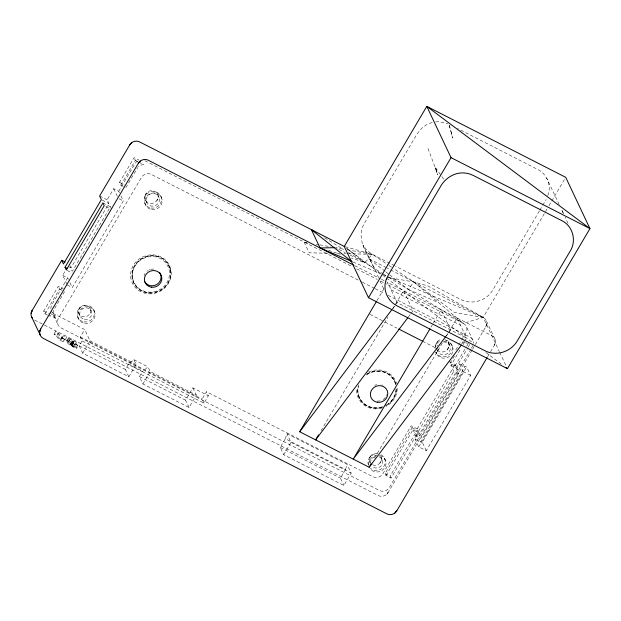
<?xml version="1.0" encoding="UTF-8"?>
<svg xmlns="http://www.w3.org/2000/svg" width="621" height="621" viewBox="0 0 621 621"><rect width="100%" height="100%" fill="white"/><g stroke="black" fill="none" stroke-linecap="round" stroke-linejoin="round"><path stroke-width="0.47" stroke-dasharray="3.1 2.33" d="M472.55 349.266L485.801 326.778L486.724 324.162A7.336 6.878 -25.3 0 0 483.177 317.385L427.714 285.839L413.718 281.911L386.968 277.323M490.536 351.75L494.456 345.09L495.379 342.474A7.336 6.878 -25.3 0 0 491.832 335.697L387.395 282.353M285.357 438.76L286.894 433.668L347.077 464.407L351.191 473.109L343.902 485.482L283.719 454.743L280.257 447.415L285.357 438.76L345.54 469.492L340.44 478.154L343.902 485.482M345.54 469.492L347.077 464.407M486.724 324.162L485.801 326.778L486.53 325.062M495.379 342.474L494.456 345.09L495.193 343.374M90.099 313.17L90.402 312.355A6.156 5.783 -25.3 0 0 80.21 307.147L78.797 309.367A6.156 5.783 -25.3 0 0 89.152 314.653L90.402 312.355M372.654 464.834A6.156 5.783 -25.3 0 0 379.943 463.041L381.193 460.743A6.156 5.783 -25.3 0 0 379.773 455.247M145.104 195.576L146.416 193.17A6.746 6.334 -25.3 0 1 154.87 191.369A6.746 6.334 -25.3 0 1 157.781 198.968L156.298 201.289A6.746 6.334 -25.3 0 1 148.163 202.749A6.746 6.334 -25.3 0 1 145.104 195.576L146.416 193.17L145.43 194.722M435.787 346.813A6.746 6.334 -25.3 0 1 435.989 344.15L437.3 341.736A6.746 6.334 -25.3 0 1 441.259 339.376M547.753 195.584C551.906 185.958 547.054 174.059 537.747 169.471L457.568 128.516M71.819 343.871L72.137 341.861L76.957 344.251L75.498 346.728C66.09 341.465 71.788 346.371 76.243 347.636L76.662 348.521L78.122 346.044L77.703 345.167L72.385 342.513L71.174 345.167L71.617 343.716M71.392 345.323L73.076 342.994L71.857 345.61L74.605 346.984L71.617 345.47L72.851 342.846M72.773 342.078L71.314 344.546L72.773 342.078L70.887 344.391L72.789 345.253M67.518 342.707L69.133 340.091L68.023 342.575L69.482 340.098L70.538 340.432L73.915 342.062L72.455 344.539C60.695 339.004 73.612 348.241 76.662 348.521M72.61 346.029L73.883 346.673L71.857 345.61L73.317 343.134L71.617 345.47M71.392 343.514L70.716 344.81L72.005 342.148L70.546 344.624L72.083 342.241L71.26 343.366M79.628 307.822L78.797 309.367L80.21 307.147M377.584 453.92A6.156 5.783 -25.3 0 0 371.001 455.535L369.588 457.755A6.156 5.783 -25.3 0 0 370.077 462.668M381.193 460.743L379.943 463.041L380.89 461.558M156.903 200.583L157.781 198.968L156.298 201.289M435.989 344.15L437.3 341.736L436.307 343.297M437.269 349.972A6.746 6.334 -25.3 0 0 447.182 349.864L448.657 347.543A6.746 6.334 -25.3 0 0 444.915 339.586M70.46 344.476L71.92 342M71.904 341.946L70.445 344.376L72.137 341.861M66.889 284.177L62.682 275.282L65.026 271.307M69.304 266.96L70.973 267.814L108.885 203.478L107.154 199.815L113.721 188.683L118.735 191.237L120.264 194.474M47.491 315.08L44.984 313.799L43.687 311.051L58.265 286.304L63.28 288.866M123.315 186.409L120.808 185.128L119.504 182.38L134.089 157.633L139.065 160.179M44.984 313.799L59.562 289.052L58.265 286.304M120.808 185.128L135.386 160.381L134.089 157.633M62.682 275.282L67.697 277.843L51.861 304.725A7.336 6.878 -25.3 0 0 50.938 309.149M118.735 191.237L134.974 163.68A7.336 6.878 -25.3 0 1 139.383 160.241M102.923 202.927L110.445 206.77L72.533 271.105L69.187 269.398M64.576 291.614L54.081 309.421A7.336 6.878 -25.3 0 0 56.705 318.814L50.441 315.608L49.998 316.361L49.028 314.296M125.822 187.689L137.194 168.384A7.336 6.878 -25.3 0 1 137.738 167.585M67.27 284.992L72.284 287.554L123.323 200.948L120.645 195.281M54.043 334.059L55.502 331.583L58.39 333.058L62.356 337.211L60.897 339.687L56.93 335.534L54.043 334.059L59.919 340.091L63.078 341.705L65.182 339.749L66.641 337.273L63.676 335.759L62.356 337.211M56.93 335.534L58.39 333.058M59.919 340.091L61.378 337.614L55.502 331.583M60.897 339.687L63.676 335.759M63.078 341.705L64.537 339.229L66.641 337.273M68.116 338.026L68.473 338.794L73.604 341.41L73.915 342.062L72.455 344.539L72.145 343.887L67.014 341.263L66.657 340.502L68.116 338.026L75.894 342L76.957 344.251M67.014 341.263L68.473 338.794M72.145 343.887L73.604 341.41M75.498 346.728L74.435 344.476L75.894 342M203.975 403.176L202.073 399.148L206.444 391.727L208.353 395.756L203.975 403.176L142.349 371.668L139.438 376.613L142.9 383.941L189.032 407.508L196.329 395.135L150.189 371.568L147.961 366.856L142.372 371.715L82.166 340.929L80.288 336.947L84.658 329.526L54.485 314.11A7.336 6.878 -25.3 0 1 51.838 311.68M76.243 347.636L77.703 345.167M128.857 376.768L125.388 369.441L128.625 364.046L133.919 359.683L136.146 364.395L128.857 376.768L82.717 353.202L79.255 345.874L82.166 340.929M82.717 353.202L90.006 340.828L84.658 329.526M142.9 383.941L150.189 371.568M189.032 407.508L185.57 400.18L192.89 387.853L208.353 395.756M283.719 454.743L291.008 442.369L286.894 433.668M376.924 300.673L384.236 288.268M386.673 284.139L387.644 282.485L397.176 302.629L466.635 338.111L464.881 340.432M321.026 430.695L387.978 317.075M392.845 308.808L403.565 290.612L413.097 310.764L410.76 313.853M430.951 327.197L432.899 323.89M433.38 323.06L441.182 309.825L450.706 329.976L446.041 336.163M374.564 458.034L442.975 341.946M446.383 336.155L457.103 317.96L466.635 338.111M449.061 361.445L455.131 364.55L457.498 369.557L419.586 433.893L417.219 428.886L411.149 425.781L382.862 473.784A7.336 6.878 -25.3 0 1 372.949 476.773L206.444 391.727M455.83 349.965L461.139 340.945M461.628 340.122L465.975 332.747A7.336 6.878 -25.3 0 0 463.351 323.355L413.718 281.911L393.776 268.637M539.354 211.039L492.763 290.1C486.491 300.843 472.247 305.074 461.038 299.648L395.515 266.184M539.835 210.216L542.265 206.094M542.746 205.272L546.146 199.512M412.08 427.753L417.095 430.314L418.018 432.27L391.028 478.077L386.014 475.515L385.09 473.559L412.08 427.753L411.149 425.781M454.401 355.934L449.992 363.417L455.007 365.979L455.93 367.935L467.691 347.985M461.745 343.46L462.73 341.798M386.014 475.515L413.004 429.709L418.018 432.27M413.004 429.709L415.853 435.725L420.867 438.286L458.772 373.951L453.757 371.389L450.916 365.373L460.712 348.746M463.165 344.585L464.632 342.093L463.708 340.137M417.219 428.886L455.131 364.55M547.047 209.005L483.177 317.385L463.351 323.355L386.751 284.232M549.011 205.667L565.226 178.157M391.028 478.077L390.104 476.121L417.095 430.314M455.007 365.979L466.27 346.86M466.767 346.021L468.723 342.699M415.853 435.725L453.757 371.389M468.18 347.147L469.647 344.655L465.471 342.52M458.772 373.951L456.443 369.014L459.486 363.852L465.005 366.669L466.666 366.957L470.656 375.402L426.285 450.691L418.764 446.848L415.123 439.14L418.531 433.349L419.586 433.893M470.99 348.979L389.359 487.516A7.336 6.878 -25.3 0 1 379.439 490.505L60.974 327.841A7.336 6.878 -25.3 0 1 58.351 318.457L141.464 177.412A7.336 6.878 -25.3 0 1 151.377 174.431L361.391 281.701M471.486 348.148L472.465 346.479A7.336 6.878 -25.3 0 0 472.892 345.641M472.061 350.104L388.109 492.562L386.239 494.689A7.336 6.878 -25.3 0 1 378.197 495.542L44.153 324.93M415.123 439.14L420.634 441.958L465.005 366.669M418.764 446.848L463.134 371.56L459.486 363.852M426.285 450.691L422.296 442.245L466.666 366.957M487.586 356.749L490.039 352.588M71.935 341.868L70.445 344.376L71.174 343.196M447.182 349.864L448.657 347.543L447.78 349.157M68.978 340.238L71.609 342.738L78.122 346.044M370.426 456.21L369.588 457.755L371.001 455.535M389.631 274.862L408.432 289.487L413.718 281.911L483.177 317.385L499.338 351.571M392.503 308.816L394.84 305.726M395.422 304.95L397.176 302.629M408.424 316.951L410.178 314.63M462.544 343.522L464.298 341.201M386.953 494.052L388.109 492.562L386.239 494.689M394.653 265.741L372.235 254.3L364.915 262.652L351.3 258.033M72.284 344.997L70.887 344.391L72.114 343.343M366.243 375.053L367.05 374.51A19.981 18.723 -25.8 0 1 370.465 372.755L374.021 371.676A19.981 18.723 -25.8 0 1 377.809 371.257L381.628 371.568A19.981 18.723 -25.8 0 1 385.214 372.577L388.397 374.199A19.981 18.723 -25.8 0 1 391.246 376.466L393.582 379.291A19.981 18.723 -25.8 0 1 395.235 382.482L395.794 384.143M432.193 122.43L426.534 124.767L422.21 127.724L417.227 133.662L363.836 224.251C354.117 242.858 373.221 260.478 378.437 277.603M382.955 407.135L380.269 407.881A19.981 18.723 -25.8 0 1 376.481 408.3L372.67 407.989A19.981 18.723 -25.8 0 1 369.084 406.972L365.901 405.358A19.981 18.723 -25.8 0 1 363.052 403.091L360.716 400.266A19.981 18.723 -25.8 0 1 359.054 397.075L358.115 393.706A19.981 18.723 -25.8 0 1 357.875 390.081L358.387 386.402A19.981 18.723 -25.8 0 1 358.93 384.609M435.632 121.902L439.101 121.631L448.052 123.889M327.64 253.244L309.219 252.809L304.119 242.027L307.752 243.261M337.335 253.469L339.268 253.515M344.119 253.632L346.06 253.679M347.03 253.702L372.235 254.3L388.187 264.919M420.634 441.958L422.296 442.245M305.051 242.19L306.906 242.524M316.182 244.2L318.961 244.697M319.893 244.868L331.024 246.871M342.761 248.99L335.658 247.709L345.121 252.545M347.162 249.782L372.235 254.3L366.848 250.395L362.967 245.093L373.726 267.356M345.191 246.692L372.235 254.3M328.618 250.341L340.417 254.338M70.887 344.391L71.788 344.764M353.046 262L483.177 317.385L454.518 312.472L413.718 281.911L387.318 268.202M408.432 289.487L438.535 302.637M350.283 255.177L364.915 262.652L346.262 248.004M354.591 265.602L380.487 278.829M381.348 279.264L386.526 281.911M144.887 160.699L352.317 266.642M356.625 268.846L377.281 279.396M380.72 281.15L385.889 283.789M391.106 289.805L460.565 325.288M135.386 160.381L137.878 161.654M138.708 162.081L143.684 164.619A7.336 6.878 -25.3 0 0 138.39 166.855M362.253 282.136L374.308 288.291M375.162 288.734L384.632 293.57M388.078 295.324L469.841 337.087A7.336 6.878 -25.3 0 1 473.45 342.955M119.504 182.38L124.518 184.942M369.969 314.335L383.374 321.181M422.66 341.255L435.236 347.675M436.074 348.102L438.589 349.382M450.916 365.373L455.93 367.935M463.134 371.56L470.656 375.402M456.443 369.014L457.498 369.557M119.139 198.813L123.323 200.948M99.632 195.972L107.154 199.815M102.201 200.063L108.885 203.478M105.888 206.529L110.072 208.664M67.146 270.438L72.16 272.999M59.562 289.052L62.069 290.333M385.09 473.559L390.104 476.121M49.921 313.263L55.409 316.066A7.336 6.878 -25.3 0 1 52.048 311.99M43.687 311.051L48.702 313.613M133.919 359.683L147.961 366.856M291.008 442.369L351.191 473.109M90.006 340.828L136.146 364.395M80.288 336.947L202.073 399.148M128.625 364.046L142.667 371.218M34.66 320.079L43.291 324.488M280.257 447.415L340.44 478.154M79.255 345.874L125.388 369.441M139.438 376.613L185.57 400.18M61.378 337.614L64.537 339.229M62.216 338.235L65.182 339.749M66.657 340.502L74.435 344.476M385.051 322.043L397.021 328.152M72.098 345.75L73.883 346.673M386.464 267.76L368.571 258.476L385.121 271.346M324.612 237.796L343.615 249.518M348.505 252.53L382.978 273.791M383.25 273.962L388.203 277.013M388.723 277.339L463.351 323.355M388.987 265.446L392.977 268.101M347.341 248.742L382.746 275.258M383.514 275.84L385.051 276.989M386.596 278.146L473.559 343.297M485.87 352.518L501.263 364.046M385.874 271.936L388.878 274.272M436.765 172.716L435.507 167.585L444.256 179.974M435.841 168.609L435.655 168.027L437.068 172.32L435.686 168.136M168.555 264.919L170.503 270.445A20.043 18.801 -28.7 0 1 170.752 274.094L170.239 277.804A20.051 18.809 -28.7 0 1 169.005 281.336L167.158 284.503A20.051 18.809 -28.7 0 1 164.65 287.391L161.592 289.813A20.058 18.809 -28.7 0 1 158.169 291.598L154.613 292.693A20.058 18.809 -28.7 0 1 150.818 293.135L146.998 292.84A20.051 18.809 -28.8 0 1 143.404 291.839L140.214 290.217A20.051 18.801 -28.8 0 1 137.357 287.95L135.021 285.124A20.043 18.801 -28.8 0 1 133.352 281.911L132.405 278.526A20.043 18.801 -28.8 0 1 132.157 274.878L132.669 271.167A20.043 18.801 -28.8 0 1 133.903 267.635L135.751 264.468A20.058 18.816 -28.7 0 1 138.258 261.573L141.316 259.159A20.058 18.816 -28.7 0 1 144.732 257.373L148.295 256.271A20.058 18.816 -28.7 0 1 152.091 255.836L155.91 256.131A20.051 18.809 -28.7 0 1 159.504 257.133L162.694 258.755A20.051 18.801 -28.7 0 1 165.551 261.022L167.887 263.847A20.043 18.801 -28.7 0 1 169.556 267.061M359.8 398.705L358.868 396.672M394.18 380.215L394.498 380.852M134.097 283.549L133.127 281.429M568.021 223.273L565.118 217.203M559.133 204.441L546.62 177.955M494.898 338.926L486.243 320.615M472.907 340.316L466.418 326.584M53.647 315.584L57.916 324.612M499.742 352.425L506.2 366.095M451.568 344.445L452.259 345.913M448.3 342.365L449.969 345.913M436.291 348.505L437.588 351.245M436.516 353.768L435.818 352.301A8.795 8.259 -25.3 0 0 450.636 353.085A8.795 8.259 -25.3 0 0 445.117 340.075M418.531 433.349L420.867 438.286M384.492 458.275L385.191 459.734M380.782 456.606L382.078 459.346M369.681 461.923L370.333 463.297M160.684 195.879L161.382 197.346M157.416 193.791L159.092 197.338A6.746 6.334 -25.3 0 1 151.633 206.156A6.746 6.334 -25.3 0 1 147.713 195.918A6.746 6.334 -25.3 0 1 159.092 197.338M145.415 199.931L146.711 202.679M144.941 203.735L145.632 205.194M113.721 188.683L117.92 197.579M110.445 206.77L111.415 208.835M192.89 387.853L196.329 395.135M93.616 309.7L94.307 311.168M69.94 265.617L70.973 267.814M89.991 308.218L91.202 310.779M67.697 277.843L68.465 279.466M69.994 282.695L72.284 287.554M78.89 313.535L80.101 316.097M77.866 317.556L78.556 319.015M51.419 310.88L52.35 312.837M380.052 281.049L384.089 289.681M563.534 213.756L561.547 209.456L563.573 213.865M169.859 267.892L169.758 267.659A19.585 18.382 -25.3 0 0 137.342 261.984A19.585 18.382 -25.3 0 0 146.183 292.351A19.585 18.382 -25.3 0 0 170.185 269.103L169.758 267.659L170.333 269.576M437.836 174.633L437.533 173.701M427.978 148.481L437.883 174.749M378.888 456.668A6.156 5.783 -25.3 0 1 381.519 465.44A6.156 5.783 -25.3 0 1 371.878 466.092M370.558 463.033A6.156 5.783 -25.3 0 1 374.533 456.808M379.765 455.535A8.795 8.259 -25.3 0 1 384.252 468.374A8.795 8.259 -25.3 0 1 369.945 468.451M368.641 464.718A8.795 8.259 -25.3 0 1 376.644 455.372M443.712 341.55A8.795 8.259 -25.3 0 1 453.027 348.451A8.795 8.259 -25.3 0 1 445.754 358.022A8.795 8.259 -25.3 0 1 435.857 351.89M436.866 345.998A8.795 8.259 -25.3 0 1 437.448 345.129M368.494 372.088A20.532 19.267 -25.3 0 1 396.594 383.693M397.223 388.265A20.532 19.267 -25.3 0 1 386.068 406.375M381.519 408.176A20.532 19.267 -25.3 0 1 356.733 388.249M386.821 394.669A8.795 8.259 -25.3 0 1 386.472 395.631M385.416 397.424A8.795 8.259 -25.3 0 1 383.103 399.567M380.184 400.817A8.795 8.259 -25.3 0 1 377.048 401.019M374.766 385.338A8.795 8.259 -25.3 0 1 376.761 384.609M381.907 384.88A8.795 8.259 -25.3 0 1 382.846 385.292M366.941 374.215A19.36 18.164 -25.3 0 1 395.608 384.578M396.051 389.08A19.36 18.164 -25.3 0 1 388.203 403.72M386.891 404.628A19.36 18.164 -25.3 0 1 385.509 405.428M382.575 406.701A19.36 18.164 -25.3 0 1 358.138 386.728M367.174 373.989A19.515 18.312 -25.3 0 1 395.802 384.391M396.299 388.862A19.515 18.312 -25.3 0 1 387.496 404.512M381.744 407.19A19.515 18.312 -25.3 0 1 358.162 386.293M144.056 275.507A8.795 8.259 -25.3 0 1 144.887 273.62M146.929 271.237A8.795 8.259 -25.3 0 1 147.782 270.609M148.706 270.081A8.795 8.259 -25.3 0 1 149.677 269.661M150.693 269.359A8.795 8.259 -25.3 0 1 154.854 269.335M385.563 406.01A19.981 18.723 -25.8 0 0 387.248 405.047L390.306 402.656A19.981 18.723 -25.8 0 0 392.814 399.8L394.669 396.656A19.981 18.723 -25.8 0 0 395.911 393.155L396.423 389.476A19.981 18.723 -25.8 0 0 396.431 388.552M443.479 341.985A6.746 6.334 -25.3 0 1 450.326 347.341A6.746 6.334 -25.3 0 1 444.985 354.591A6.746 6.334 -25.3 0 1 437.277 350.423M435.003 348.42A8.795 8.259 -25.3 0 1 440.964 340.58M380.999 454.774A8.795 8.259 -25.3 0 1 383.561 466.907A8.795 8.259 -25.3 0 1 370.574 468.49M368.362 465.207A8.795 8.259 -25.3 0 1 377.001 453.842M72.494 342.939L71.873 344.236L73.332 341.76L72.494 342.939M451.49 133.336L448.952 124.115L452.686 138.072L451.49 133.336M84.472 319.404A6.156 5.783 -25.3 0 0 91.535 311.556A6.156 5.783 -25.3 0 0 81.219 309.926A6.156 5.783 -25.3 0 0 84.472 319.404M151.741 209.525A8.795 8.259 -25.3 0 0 161.77 198.262A8.795 8.259 -25.3 0 0 147.006 196.019A8.795 8.259 -25.3 0 0 151.741 209.525M148.59 293.811A20.532 19.267 -25.3 0 0 169.58 265.741A20.532 19.267 -25.3 0 0 134.641 263.49A20.532 19.267 -25.3 0 0 148.59 293.811M84.666 323.347A8.795 8.259 -25.3 0 0 94.695 312.084A8.795 8.259 -25.3 0 0 79.938 309.84A8.795 8.259 -25.3 0 0 84.666 323.347M148.171 292.087A18.77 17.613 -25.3 0 0 168.221 267.03A18.77 17.613 -25.3 0 0 136.426 263.925A18.77 17.613 -25.3 0 0 148.171 292.087M83.975 321.888A8.795 8.259 -25.3 0 0 94.004 310.616A8.795 8.259 -25.3 0 0 79.247 308.381A8.795 8.259 -25.3 0 0 83.975 321.888M151.043 208.066A8.795 8.259 -25.3 0 0 161.08 196.795A8.795 8.259 -25.3 0 0 146.315 194.552A8.795 8.259 -25.3 0 0 151.043 208.066"/><path stroke-width="0.93" d="M32.533 318.379A7.336 6.878 -25.3 0 1 31.112 313.302L32.036 310.686L61.72 260.308L65.065 262.015M487.097 357.587L396.765 510.873L394.894 513A7.336 6.878 -25.3 0 1 386.852 513.854L43.315 338.391A7.336 6.878 -25.3 0 1 39.767 331.614L40.691 328.998L138.382 163.214L140.253 161.095A7.336 6.878 -25.3 0 1 148.295 160.234L353.729 265.159M31.112 313.302L32.036 310.686L31.306 312.402M39.767 331.614L40.691 328.998L39.961 330.714M65.011 267.263L102.923 202.927L104.219 205.675L66.307 270.011L65.011 267.263L67.518 268.544M344.259 246.436L426.79 106.37L565.715 177.327L589.95 228.598L507.419 368.657L368.494 297.707L344.259 246.436L139.64 141.922A7.336 6.878 -25.3 0 0 131.598 142.783L129.727 144.903L99.632 195.972L101.363 199.636L63.451 263.972L61.72 260.308M368.494 297.707L451.032 157.641L426.79 106.37L589.95 228.598L451.032 157.641M461.38 345.066L369.146 467.233L299.687 431.75L376.435 301.503M318.565 434.871L315.608 439.885L407.842 317.719M429.973 328.851L353.225 459.098L445.459 336.939M369.146 467.233L371.117 463.887M396.237 511.65L396.765 510.873L394.894 513M299.687 431.75L391.921 309.592M130.884 143.412L129.727 144.903L131.598 142.783M139.539 161.724L138.382 163.214L140.253 161.095M313.884 231.183L311.408 229.654L320.063 247.965L334.183 247.701M320.063 247.965L352.154 261.62M398.729 329.029L422.66 341.255M505.874 367.508L507.419 368.657M311.408 229.654L351.261 261.239M31.593 316.85L40.249 335.161M159.776 272.673A8.795 8.259 -25.3 0 1 156.585 284.589A8.795 8.259 -25.3 0 1 144.538 281.391M386.27 279.38C382.427 289.324 387.372 300.564 396.47 305.571L485.273 350.919C496.381 356.392 510.563 351.897 516.998 341.371L570.381 250.783C576.63 240.606 572.865 226.044 561.982 220.742L473.186 175.386L469.251 173.841A23.94 22.472 -25.3 0 0 458.135 173.313C451.281 174.843 445.311 179.073 441.461 184.934L388.078 275.522L386.27 279.38M377.312 402.253A8.795 8.259 -25.3 0 0 387.341 390.989A8.795 8.259 -25.3 0 0 372.584 388.746A8.795 8.259 -25.3 0 0 377.312 402.253M151.338 287.181A8.795 8.259 -25.3 0 0 161.367 275.918A8.795 8.259 -25.3 0 0 146.603 273.675A8.795 8.259 -25.3 0 0 151.338 287.181"/></g></svg>
